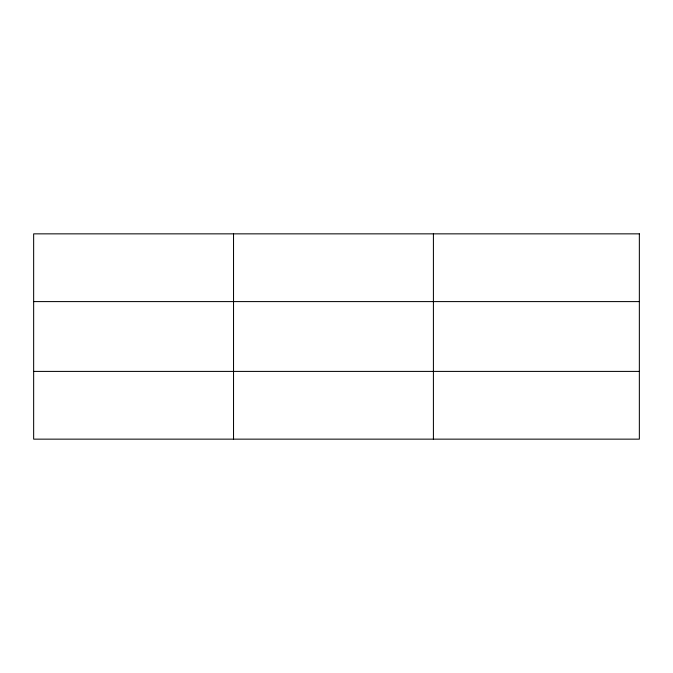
<?xml version="1.0" encoding="UTF-8"?>
<svg xmlns="http://www.w3.org/2000/svg" width="673" height="673" viewBox="0 0 673 673"><rect width="100%" height="100%" fill="white"/><g stroke="black" fill="none" stroke-linecap="round" stroke-linejoin="round"><path stroke-width="1.01" d="M233.531 439.149L233.531 233.851M433.412 439.149L433.412 233.851M33.65 301.597L639.35 301.597M33.65 371.403L639.35 371.403M639.35 233.851L639.35 439.149L33.65 439.149L33.65 233.851L639.35 233.851"/></g></svg>
